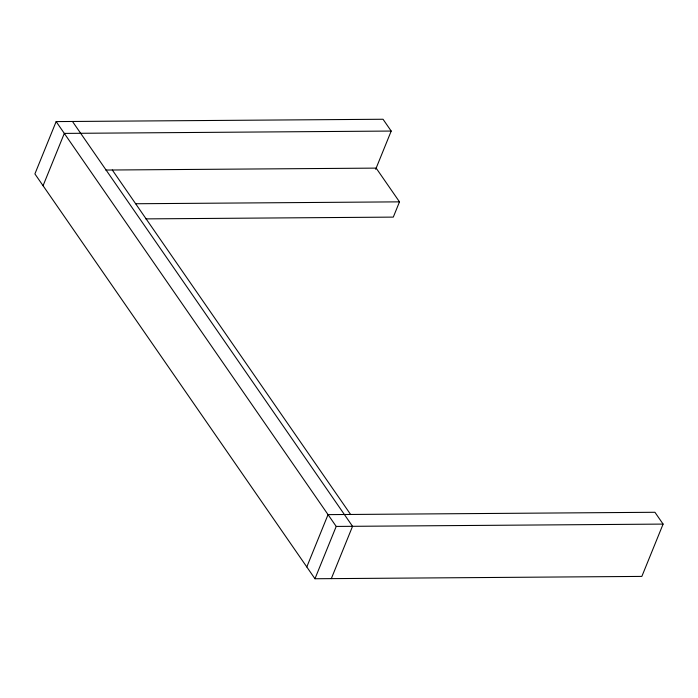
<?xml version="1.0" encoding="UTF-8"?>
<svg xmlns="http://www.w3.org/2000/svg" width="698" height="698" viewBox="0 0 698 698"><rect width="100%" height="100%" fill="white"/><g stroke="black" fill="none" stroke-linecap="round" stroke-linejoin="round"><path stroke-width="1.05" d="M375.681 169.291L391.203 131.058L383.036 119.253L56.145 121.592L34.9 173.907L314.964 578.747L641.855 576.408L663.1 524.093L654.933 512.28L328.043 514.627L306.797 566.942M43.067 185.72L64.312 133.405L391.203 131.058M105.791 170.05L376.152 168.113L399.492 201.853L393.297 217.113L145.803 218.884M314.964 578.747L336.209 526.432L56.145 121.592M331.314 578.633L352.551 526.318L72.487 121.478M135.648 203.746L399.492 201.853M336.209 526.432L663.1 524.093M112.308 170.007L350.658 514.539"/></g></svg>
